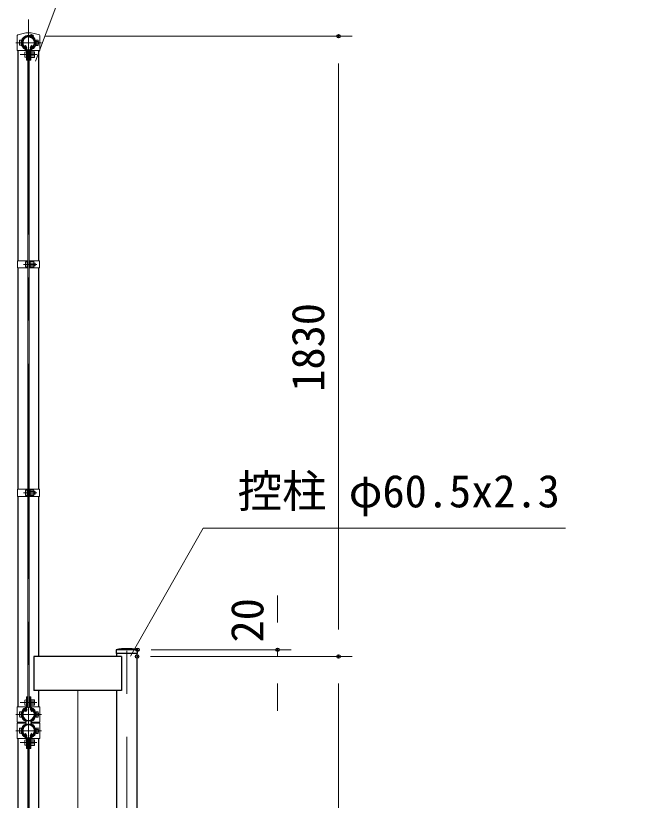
# Model space of a CAD drawing. Units: millimetres, scale not verified. Extents: x -8399 to 8401, y -5940 to 5940.
# Drawn here: x -1627 to 199, y 866 to 3181 of the extents above; entities that cross this region are included whole.
import ezdxf
from ezdxf.enums import TextEntityAlignment as Align

# ---------------------------------------------------------------- set-up
doc = ezdxf.new("R2010")
doc.units = ezdxf.units.MM
doc.header["$LTSCALE"] = 20
doc.header["$PDMODE"] = 32
doc.header["$PDSIZE"] = 10
doc.linetypes.add('USER1', pattern=[50.8, 31.75, -6.35, 6.35, -6.35])
for name, color, linetype, lineweight in [('0-1_D-STR1', 1, 'Continuous', 25), ('0-4_D-BMK', 2, 'USER1', 13), ('0-5_D-STR-DIM', 7, 'Continuous', 13), ('0-8_D-STR3', 3, 'Continuous', 13), ('0-9_D-STR-TXT', 7, 'Continuous', 13)]:
    doc.layers.add(name, color=color, linetype=linetype, lineweight=lineweight)
doc.layers.add('0-7_Defpoints', color=8, linetype='Continuous')
doc.styles.add('ＭＳ ゴシック', font='')
doc.styles.get('ＭＳ ゴシック').set_extended_font_data('MS Gothic')

msp = doc.modelspace()

# ---------------------------------------------------------------- linework, layer by layer
at = {"layer": '0-1_D-STR1'}
for p, q in [((-1598.76, 3092.15), (-1597.37, 3092.95)), ((-1595.26, 3086.07), (-1598.76, 3092.15)), ((-1593.87, 3086.87), (-1597.37, 3092.95)), ((-1583.3, 3086.87), (-1579.79, 3092.95)), ((-1581.91, 3086.07), (-1578.4, 3092.15)), ((-1578.4, 3092.15), (-1579.79, 3092.95)), ((-1618.83, 2457.95), (-1618.83, 3078.9)), ((-1558.33, 2457.95), (-1558.33, 3078.9)), ((-1618.83, 1783.95), (-1618.83, 2436.95)), ((-1558.33, 1783.95), (-1558.33, 2436.95)), ((-1618.83, 1142), (-1618.83, 1762.95)), ((-1558.33, 1290.45), (-1558.33, 1762.95)), ((-1267.13, 1310.45), (-1330.03, 1310.45)), ((-1330.03, 1310.45), (-1330.03, 1299.45)), ((-1267.13, 1299.45), (-1330.03, 1299.45)), ((-1328.83, 1299.45), (-1328.83, 1290.45)), ((-1268.33, -2579.55), (-1268.33, 1299.45)), ((-1267.13, 1299.45), (-1267.13, 1310.45)), ((-1314.58, 1290.45), (-1572.58, 1290.45)), ((-1572.58, 1290.45), (-1572.58, 1190.45)), ((-1314.58, 1290.45), (-1314.58, 1190.45)), ((-1314.58, 1190.45), (-1572.58, 1190.45)), ((-1558.33, 1142), (-1558.33, 1190.45)), ((-1328.83, 1190.45), (-1328.83, -259.55)), ((-1595.26, 1134.83), (-1598.76, 1128.76)), ((-1581.91, 1134.83), (-1578.4, 1128.76)), ((-1598.76, 1128.76), (-1597.37, 1127.95)), ((-1593.87, 1134.03), (-1597.37, 1127.95)), ((-1583.3, 1134.03), (-1579.79, 1127.95)), ((-1578.4, 1128.76), (-1579.79, 1127.95)), ((-1618.83, 1093.9), (-1618.83, 1097)), ((-1558.33, 1093.9), (-1558.33, 1097)), ((-1618.83, 362.95), (-1618.83, 1048.9)), ((-1598.76, 1062.15), (-1597.37, 1062.95)), ((-1595.26, 1056.07), (-1598.76, 1062.15)), ((-1593.87, 1056.87), (-1597.37, 1062.95)), ((-1583.3, 1056.87), (-1579.79, 1062.95)), ((-1581.91, 1056.07), (-1578.4, 1062.15)), ((-1578.4, 1062.15), (-1579.79, 1062.95)), ((-1558.33, 362.95), (-1558.33, 1048.9))]:
    msp.add_line(p, q, dxfattribs=at)
for centre, radius, start, end in [((-1588.58, 3101.4), 19.05, 294.32478, 245.67522), ((-1588.58, 3101.4), 17.45, 294.32478, 245.67522), ((-1595.6, 3085.87), 2, 245.67522, 30), ((-1595.6, 3085.87), 0.401, 245.67522, 30), ((-1581.56, 3085.87), 2, 150, 294.32478), ((-1581.56, 3085.87), 0.401, 150, 294.32478), ((-1298.58, 1149.22), 164.27, 78.96219, 101.03781), ((-1588.58, 1119.5), 19.05, 114.32478, 65.67522), ((-1588.58, 1119.5), 17.45, 114.32478, 65.67522), ((-1595.6, 1135.03), 2, 330, 114.32478), ((-1595.6, 1135.03), 0.401, 330, 114.32478), ((-1581.56, 1135.03), 2, 65.67522, 210), ((-1581.56, 1135.03), 0.401, 65.67522, 210), ((-1588.58, 1071.4), 19.05, 294.32478, 245.67522), ((-1588.58, 1071.4), 17.45, 294.32478, 245.67522), ((-1595.6, 1055.87), 2, 245.67522, 30), ((-1595.6, 1055.87), 0.401, 245.67522, 30), ((-1581.56, 1055.87), 2, 150, 294.32478), ((-1581.56, 1055.87), 0.401, 150, 294.32478)]:
    msp.add_arc(centre, radius, start, end, dxfattribs=at)
at = {"layer": '0-4_D-BMK'}
for p, q in [((-1588.58, 3170.45), (-1588.58, -2629.55)), ((-1626.55, 3101.4), (-1550.61, 3101.4)), ((-1613.02, 3066.4), (-1564.14, 3066.4)), ((-1603.13, 2447.45), (-1564.53, 2447.45)), ((-1603.13, 1773.45), (-1564.53, 1773.45)), ((-1298.58, -2629.55), (-1298.58, 1321.45)), ((-1613.02, 1154.5), (-1564.14, 1154.5)), ((-1626.55, 1119.5), (-1550.61, 1119.5)), ((-1626.55, 1071.4), (-1550.61, 1071.4)), ((-1613.02, 1036.4), (-1564.14, 1036.4))]:
    msp.add_line(p, q, dxfattribs=at)
at = {"layer": '0-5_D-STR-DIM'}
for p, q in [((-1540.08, 3120.45), (-633.58, 3120.45)), ((-673.58, 1370.45), (-673.58, 3040.45)), ((-853.58, 1390.45), (-853.58, 1470.45)), ((-1227.13, 1310.45), (-813.58, 1310.45)), ((-853.58, 1290.45), (-853.58, 1310.45)), ((-1228.33, 1290.45), (-633.58, 1290.45)), ((-1228.33, 1290.45), (-813.58, 1290.45)), ((-1228.33, 1290.45), (-633.58, 1290.45)), ((-853.58, 1210.45), (-853.58, 1130.45)), ((-673.58, -229.55), (-673.58, 1210.45))]:
    msp.add_line(p, q, dxfattribs=at)
at = {"layer": '0-7_Defpoints'}
for p in [(-1580.08, 3120.45), (-673.58, 3120.45), (-1267.13, 1310.45), (-853.58, 1310.45), (-1268.33, 1290.45), (-673.58, 1290.45)]:
    msp.add_point(p, dxfattribs=at)
at = {"layer": '0-8_D-STR3'}
for p, q in [((-1615.38, 3107.9), (-1615.38, 3094.9)), ((-1610.58, 3109.4), (-1610.58, 3093.4)), ((-1610.21, 3105.4), (-1610.58, 3105.4)), ((-1566.58, 3105.4), (-1566.95, 3105.4)), ((-1561.08, 3109.5), (-1566.58, 3109.5)), ((-1566.58, 3109.5), (-1566.58, 3093.3)), ((-1561.08, 3105.45), (-1566.58, 3105.45)), ((-1560.08, 3107.64), (-1560.08, 3095.29)), ((-1560.08, 3105.4), (-1559.58, 3105.4)), ((-1560.08, 3105.4), (-1559.58, 3105.4)), ((-1560.08, 3104.73), (-1559.26, 3104.73)), ((-1559.58, 3105.4), (-1559.58, 3097.4)), ((-1554.93, 3121.41), (-1554.93, 3078.9)), ((-1610.21, 3097.4), (-1610.58, 3097.4)), ((-1590.83, 3081.4), (-1590.83, 1139.5)), ((-1590.83, 3081.4), (-1586.33, 3081.4)), ((-1586.33, 3081.4), (-1586.33, 1139.5)), ((-1566.58, 3097.4), (-1566.95, 3097.4)), ((-1561.08, 3097.35), (-1566.58, 3097.35)), ((-1561.08, 3093.3), (-1566.58, 3093.3)), ((-1560.08, 3098.08), (-1559.26, 3098.08)), ((-1560.08, 3097.4), (-1559.58, 3097.4)), ((-1560.08, 3097.4), (-1559.58, 3097.4)), ((-1599.88, 3059.84), (-1599.88, 3072.84)), ((-1595.08, 3049.7), (-1595.08, 3078.97)), ((-1592.78, 3049.7), (-1592.78, 3078.97)), ((-1591.08, 3071.72), (-1592.78, 3071.72)), ((-1591.08, 3061.08), (-1592.78, 3061.08)), ((-1591.08, 3071.72), (-1591.08, 3061.08)), ((-1591.08, 3070.4), (-1590.83, 3070.4)), ((-1591.08, 3062.4), (-1590.83, 3062.4)), ((-1586.33, 3070.4), (-1584.38, 3070.4)), ((-1586.33, 3062.4), (-1584.38, 3062.4)), ((-1584.38, 3049.7), (-1584.38, 3078.97)), ((-1582.08, 3049.7), (-1582.08, 3078.97)), ((-1582.08, 3078.9), (-1554.93, 3078.9)), ((-1572.08, 3074.5), (-1582.08, 3074.5)), ((-1572.08, 3070.45), (-1582.08, 3070.45)), ((-1572.08, 3062.35), (-1582.08, 3062.35)), ((-1572.08, 3058.3), (-1582.08, 3058.3)), ((-1571.08, 3072.64), (-1571.08, 3060.29)), ((-1571.08, 3070.4), (-1571.08, 3062.4)), ((-1571.08, 3069.73), (-1570.76, 3069.73)), ((-1571.08, 3063.08), (-1570.76, 3063.08)), ((-1595.08, 3049.7), (-1592.78, 3049.7)), ((-1584.38, 3049.7), (-1582.08, 3049.7)), ((-1621.13, 2457.95), (-1621.13, 2436.95)), ((-1590.83, 2457.95), (-1621.13, 2457.95)), ((-1593.13, 2457.95), (-1593.13, 2436.95)), ((-1593.13, 2455.45), (-1593.13, 2439.45)), ((-1586.33, 2457.95), (-1556.03, 2457.95)), ((-1584.03, 2457.95), (-1584.03, 2436.95)), ((-1574.03, 2455.55), (-1584.03, 2455.55)), ((-1584.03, 2455.55), (-1584.03, 2439.35)), ((-1556.03, 2457.95), (-1556.03, 2436.95)), ((-1590.83, 2436.95), (-1621.13, 2436.95)), ((-1597.93, 2453.95), (-1597.93, 2440.95)), ((-1586.33, 2436.95), (-1556.03, 2436.95)), ((-1574.03, 2451.5), (-1584.03, 2451.5)), ((-1574.03, 2443.4), (-1584.03, 2443.4)), ((-1574.03, 2439.35), (-1584.03, 2439.35)), ((-1573.03, 2453.69), (-1573.03, 2441.34)), ((-1573.03, 2451.45), (-1569.13, 2451.45)), ((-1573.03, 2450.78), (-1568.81, 2450.78)), ((-1573.03, 2444.13), (-1568.81, 2444.13)), ((-1573.03, 2443.45), (-1569.13, 2443.45)), ((-1569.13, 2451.45), (-1569.13, 2443.45)), ((-1621.13, 1783.95), (-1621.13, 1762.95)), ((-1590.83, 1783.95), (-1621.13, 1783.95)), ((-1593.13, 1783.95), (-1593.13, 1762.95)), ((-1586.33, 1783.95), (-1556.03, 1783.95)), ((-1584.03, 1783.95), (-1584.03, 1762.95)), ((-1556.03, 1783.95), (-1556.03, 1762.95)), ((-1590.83, 1762.95), (-1621.13, 1762.95)), ((-1597.93, 1779.95), (-1597.93, 1766.95)), ((-1593.13, 1781.45), (-1593.13, 1765.45)), ((-1586.33, 1762.95), (-1556.03, 1762.95)), ((-1574.03, 1781.55), (-1584.03, 1781.55)), ((-1584.03, 1781.55), (-1584.03, 1765.35)), ((-1574.03, 1777.5), (-1584.03, 1777.5)), ((-1574.03, 1769.4), (-1584.03, 1769.4)), ((-1574.03, 1765.35), (-1584.03, 1765.35)), ((-1573.03, 1779.69), (-1573.03, 1767.34)), ((-1573.03, 1777.45), (-1569.13, 1777.45)), ((-1573.03, 1776.78), (-1568.81, 1776.78)), ((-1573.03, 1770.13), (-1568.81, 1770.13)), ((-1573.03, 1769.45), (-1569.13, 1769.45)), ((-1569.13, 1777.45), (-1569.13, 1769.45)), ((-1599.88, 1161), (-1599.88, 1148)), ((-1595.08, 1171.5), (-1595.08, 1141.93)), ((-1595.08, 1171.5), (-1592.78, 1171.5)), ((-1592.78, 1171.5), (-1592.78, 1141.93)), ((-1591.08, 1159.82), (-1592.78, 1159.82)), ((-1591.08, 1159.82), (-1591.08, 1149.18)), ((-1591.08, 1158.5), (-1590.83, 1158.5)), ((-1586.33, 1158.5), (-1584.38, 1158.5)), ((-1584.38, 1171.5), (-1584.38, 1141.93)), ((-1584.38, 1171.5), (-1582.08, 1171.5)), ((-1582.08, 1171.5), (-1582.08, 1141.93)), ((-1572.08, 1162.6), (-1582.08, 1162.6)), ((-1572.08, 1158.55), (-1582.08, 1158.55)), ((-1582.08, 1158.5), (-1581.88, 1158.5)), ((-1571.08, 1160.74), (-1571.08, 1148.39)), ((-1571.08, 1158.5), (-1571.08, 1150.5)), ((-1571.08, 1157.83), (-1570.76, 1157.83)), ((-1622.23, 1142), (-1595.08, 1142)), ((-1622.23, 1142), (-1622.23, 1097)), ((-1591.08, 1149.18), (-1592.78, 1149.18)), ((-1591.08, 1150.5), (-1590.83, 1150.5)), ((-1590.83, 1139.5), (-1586.33, 1139.5)), ((-1586.33, 1150.5), (-1584.38, 1150.5)), ((-1582.08, 1150.5), (-1581.88, 1150.5)), ((-1572.08, 1150.45), (-1582.08, 1150.45)), ((-1572.08, 1146.4), (-1582.08, 1146.4)), ((-1582.08, 1142), (-1554.93, 1142)), ((-1571.08, 1151.18), (-1570.76, 1151.18)), ((-1554.93, 1142), (-1554.93, 1097)), ((-1615.38, 1126), (-1615.38, 1113)), ((-1610.58, 1127.5), (-1610.58, 1111.5)), ((-1610.21, 1123.5), (-1610.58, 1123.5)), ((-1610.21, 1115.5), (-1610.58, 1115.5)), ((-1566.58, 1123.5), (-1566.95, 1123.5)), ((-1566.58, 1115.5), (-1566.95, 1115.5)), ((-1561.08, 1127.6), (-1566.58, 1127.6)), ((-1566.58, 1127.6), (-1566.58, 1111.4)), ((-1561.08, 1123.55), (-1566.58, 1123.55)), ((-1561.08, 1115.45), (-1566.58, 1115.45)), ((-1561.08, 1111.4), (-1566.58, 1111.4)), ((-1560.08, 1125.74), (-1560.08, 1113.39)), ((-1560.08, 1123.5), (-1559.58, 1123.5)), ((-1560.08, 1123.5), (-1559.58, 1123.5)), ((-1560.08, 1122.83), (-1559.26, 1122.83)), ((-1560.08, 1116.18), (-1559.26, 1116.18)), ((-1560.08, 1115.5), (-1559.58, 1115.5)), ((-1560.08, 1115.5), (-1559.58, 1115.5)), ((-1559.58, 1123.5), (-1559.58, 1115.5)), ((-1622.23, 1097), (-1595.28, 1097)), ((-1622.23, 1093.9), (-1595.28, 1093.9)), ((-1622.23, 1048.9), (-1622.23, 1093.9)), ((-1595.28, 1100.98), (-1596.06, 1098.81)), ((-1595.28, 1089.93), (-1596.06, 1092.09)), ((-1595.28, 1100.98), (-1595.28, 1097)), ((-1595.28, 1089.93), (-1595.28, 1093.9)), ((-1581.88, 1100.98), (-1581.88, 1097)), ((-1581.88, 1100.98), (-1581.1, 1098.81)), ((-1581.88, 1097), (-1554.93, 1097)), ((-1581.88, 1089.93), (-1581.88, 1093.9)), ((-1581.88, 1093.9), (-1554.93, 1093.9)), ((-1581.88, 1089.93), (-1581.1, 1092.09)), ((-1554.93, 1048.9), (-1554.93, 1093.9)), ((-1615.38, 1064.9), (-1615.38, 1077.9)), ((-1610.58, 1063.4), (-1610.58, 1079.4)), ((-1610.21, 1075.4), (-1610.58, 1075.4)), ((-1610.21, 1067.4), (-1610.58, 1067.4)), ((-1566.58, 1075.4), (-1566.95, 1075.4)), ((-1566.58, 1067.4), (-1566.95, 1067.4)), ((-1561.08, 1079.5), (-1566.58, 1079.5)), ((-1566.58, 1063.3), (-1566.58, 1079.5)), ((-1561.08, 1075.45), (-1566.58, 1075.45)), ((-1561.08, 1067.35), (-1566.58, 1067.35)), ((-1560.08, 1065.17), (-1560.08, 1077.51)), ((-1560.08, 1075.4), (-1559.58, 1075.4)), ((-1560.08, 1075.4), (-1559.58, 1075.4)), ((-1560.08, 1074.73), (-1559.26, 1074.73)), ((-1560.08, 1068.08), (-1559.26, 1068.08)), ((-1560.08, 1067.4), (-1559.58, 1067.4)), ((-1560.08, 1067.4), (-1559.58, 1067.4)), ((-1559.58, 1067.4), (-1559.58, 1075.4)), ((-1622.23, 1048.9), (-1595.08, 1048.9)), ((-1599.88, 1029.9), (-1599.88, 1042.9)), ((-1595.08, 1019.4), (-1595.08, 1048.97)), ((-1592.78, 1019.4), (-1592.78, 1048.97)), ((-1590.83, 1051.4), (-1586.33, 1051.4)), ((-1590.83, 1051.4), (-1590.83, -1820.5)), ((-1586.33, 1051.4), (-1586.33, -1820.5)), ((-1584.38, 1019.4), (-1584.38, 1048.97)), ((-1582.08, 1019.4), (-1582.08, 1048.97)), ((-1582.08, 1048.9), (-1554.93, 1048.9)), ((-1572.08, 1044.5), (-1582.08, 1044.5)), ((-1571.08, 1030.17), (-1571.08, 1042.52)), ((-1561.08, 1063.3), (-1566.58, 1063.3)), ((-1595.08, 1019.4), (-1592.78, 1019.4)), ((-1591.08, 1041.72), (-1592.78, 1041.72)), ((-1591.08, 1031.08), (-1592.78, 1031.08)), ((-1591.08, 1031.08), (-1591.08, 1041.72)), ((-1591.08, 1040.4), (-1590.83, 1040.4)), ((-1591.08, 1032.4), (-1590.83, 1032.4)), ((-1586.33, 1040.4), (-1584.38, 1040.4)), ((-1586.33, 1032.4), (-1584.38, 1032.4)), ((-1584.38, 1019.4), (-1582.08, 1019.4)), ((-1572.08, 1040.45), (-1582.08, 1040.45)), ((-1582.08, 1040.4), (-1581.88, 1040.4)), ((-1582.08, 1032.4), (-1581.88, 1032.4)), ((-1572.08, 1032.35), (-1582.08, 1032.35)), ((-1572.08, 1028.3), (-1582.08, 1028.3)), ((-1571.08, 1032.4), (-1571.08, 1040.4)), ((-1571.08, 1039.73), (-1570.76, 1039.73)), ((-1571.08, 1033.08), (-1570.76, 1033.08))]:
    msp.add_line(p, q, dxfattribs=at)
msp.add_lwpolyline([(-1622.23, 3121.41), (-1622.23, 3078.9), (-1595.08, 3078.9)], dxfattribs=at)
for centre, radius, start, end in [((-1588.58, 3048.52), 82.25, 67.22973, 112.77027), ((-1618.93, 3121.41), 3.3, 116.72671, 180), ((-1588.58, 3101.4), 22, 290.1633, 249.8367), ((-1588.58, 3101.4), 19.7, 289.83718, 250.16282), ((-1562.62, 3107.48), 2.54, 307.21089, 52.78911), ((-1568.78, 3101.4), 8.7, 332.26063, 27.73937), ((-1567.08, 3101.4), 8.5, 331.92751, 28.07249), ((-1558.23, 3121.41), 3.3, 0, 63.27329), ((-1597.08, 3078.97), 2, 0, 62.72039), ((-1597.08, 3078.97), 4.3, 0, 65.03562), ((-1580.08, 3078.97), 4.3, 114.96438, 180), ((-1580.08, 3078.97), 2, 117.27961, 180), ((-1562.63, 3095.33), 2.55, 307.42505, 52.57495), ((-1573.62, 3072.48), 2.54, 307.21089, 52.78911), ((-1579.78, 3066.4), 8.7, 332.26063, 27.73937), ((-1573.63, 3060.33), 2.55, 307.42505, 52.57495), ((-1578.58, 3066.4), 8.5, 331.92751, 28.07249), ((-1575.57, 2453.53), 2.54, 307.21089, 52.78911), ((-1581.73, 2447.45), 8.7, 332.26063, 27.73937), ((-1575.58, 2441.38), 2.55, 307.42505, 52.57495), ((-1576.63, 2447.45), 8.5, 331.92751, 28.07249), ((-1575.57, 1779.53), 2.54, 307.21089, 52.78911), ((-1581.73, 1773.45), 8.7, 332.26063, 27.73937), ((-1575.58, 1767.38), 2.55, 307.42505, 52.57495), ((-1576.63, 1773.45), 8.5, 331.92751, 28.07249), ((-1573.62, 1160.58), 2.54, 307.21089, 52.78911), ((-1579.78, 1154.5), 8.7, 332.26063, 27.73937), ((-1578.58, 1154.5), 8.5, 331.92751, 28.07249), ((-1588.58, 1119.5), 22, 110.1633, 250.11694), ((-1588.58, 1119.5), 19.7, 109.83718, 250.11694), ((-1597.08, 1141.93), 2, 297.27961, 0), ((-1597.08, 1141.93), 4.3, 294.96438, 0), ((-1580.08, 1141.93), 4.3, 180, 245.03562), ((-1580.08, 1141.93), 2, 180, 242.72039), ((-1588.58, 1119.5), 19.7, 289.88306, 70.16282), ((-1588.58, 1119.5), 22, 289.88306, 69.8367), ((-1573.63, 1148.43), 2.55, 307.42505, 52.57495), ((-1562.62, 1125.58), 2.54, 307.21089, 52.78911), ((-1568.78, 1119.5), 8.7, 332.26063, 27.73937), ((-1562.63, 1113.43), 2.55, 307.42505, 52.57495), ((-1567.08, 1119.5), 8.5, 331.92751, 28.07249), ((-1588.58, 1071.4), 22, 109.88306, 249.8367), ((-1588.58, 1071.4), 19.7, 109.88306, 250.16282), ((-1588.58, 1071.4), 19.7, 289.83718, 70.11694), ((-1588.58, 1071.4), 22, 290.1633, 70.11694), ((-1562.63, 1077.48), 2.55, 307.42505, 52.57495), ((-1568.78, 1071.4), 8.7, 332.26063, 27.73937), ((-1562.62, 1065.33), 2.54, 307.21089, 52.78911), ((-1567.08, 1071.4), 8.5, 331.92751, 28.07249), ((-1597.08, 1048.97), 2, 0, 62.72039), ((-1597.08, 1048.97), 4.3, 0, 65.03562), ((-1580.08, 1048.97), 4.3, 114.96438, 180), ((-1580.08, 1048.97), 2, 117.27961, 180), ((-1573.63, 1042.48), 2.55, 307.42505, 52.57495), ((-1579.78, 1036.4), 8.7, 332.26063, 27.73937), ((-1573.62, 1030.33), 2.54, 307.21089, 52.78911), ((-1578.58, 1036.4), 8.5, 331.92751, 28.07249)]:
    msp.add_arc(centre, radius, start, end, dxfattribs=at)
for centre, start_param, end_param in [((-1610.58, 3107.9), 1.5707963, 3.1415927), ((-1610.58, 3094.9), 3.1415927, 4.712389), ((-1595.08, 3072.84), 1.5707963, 3.1415927), ((-1595.08, 3059.84), 3.1415927, 4.712389), ((-1593.13, 2453.95), 1.5707963, 3.1415927), ((-1593.13, 2440.95), 3.1415927, 4.712389), ((-1593.13, 1779.95), 1.5707963, 3.1415927), ((-1593.13, 1766.95), 3.1415927, 4.712389), ((-1595.08, 1161), 1.5707963, 3.1415927), ((-1595.08, 1148), 3.1415927, 4.712389), ((-1610.58, 1126), 1.5707963, 3.1415927), ((-1610.58, 1113), 3.1415927, 4.712389), ((-1610.58, 1077.9), 1.5707963, 3.1415927), ((-1610.58, 1064.9), 3.1415927, 4.712389), ((-1595.08, 1042.9), 1.5707963, 3.1415927), ((-1595.08, 1029.9), 3.1415927, 4.712389)]:
    msp.add_ellipse(centre, major_axis=(4.8, 0), ratio=0.3125, start_param=start_param, end_param=end_param, dxfattribs=at)
at = {"layer": '0-9_D-STR-TXT'}
for points in [[(-376.23, 3374.48), (-1445.59, 3374.48), (-1568.27, 3046.99)], [(-3.88, 1669.58), (-1073.24, 1669.58), (-1287.44, 1290.98)], [(199.18, -8.33), (-1443.58, -8.33), (-1443.58, 1188.45)]]:
    msp.add_lwpolyline(points, dxfattribs=at)

# ---------------------------------------------------------------- texts
at = {"layer": '0-5_D-STR-DIM', "style": 'ＭＳ ゴシック'}
for s, p in [('1830', (-687.08, 2071.65)), ('20', (-866.55, 1331.82))]:
    msp.add_text(s, height=96.19, rotation=90, dxfattribs=at).set_placement(p, align=Align.BOTTOM_LEFT)
at = {"layer": '0-9_D-STR-TXT', "style": 'ＭＳ ゴシック'}
msp.add_text('控柱 φ60.5x2.3', height=96.19, dxfattribs=at).set_placement((-971.39, 1701.6), align=Align.BOTTOM_LEFT)

doc.saveas('drawing.dxf')
